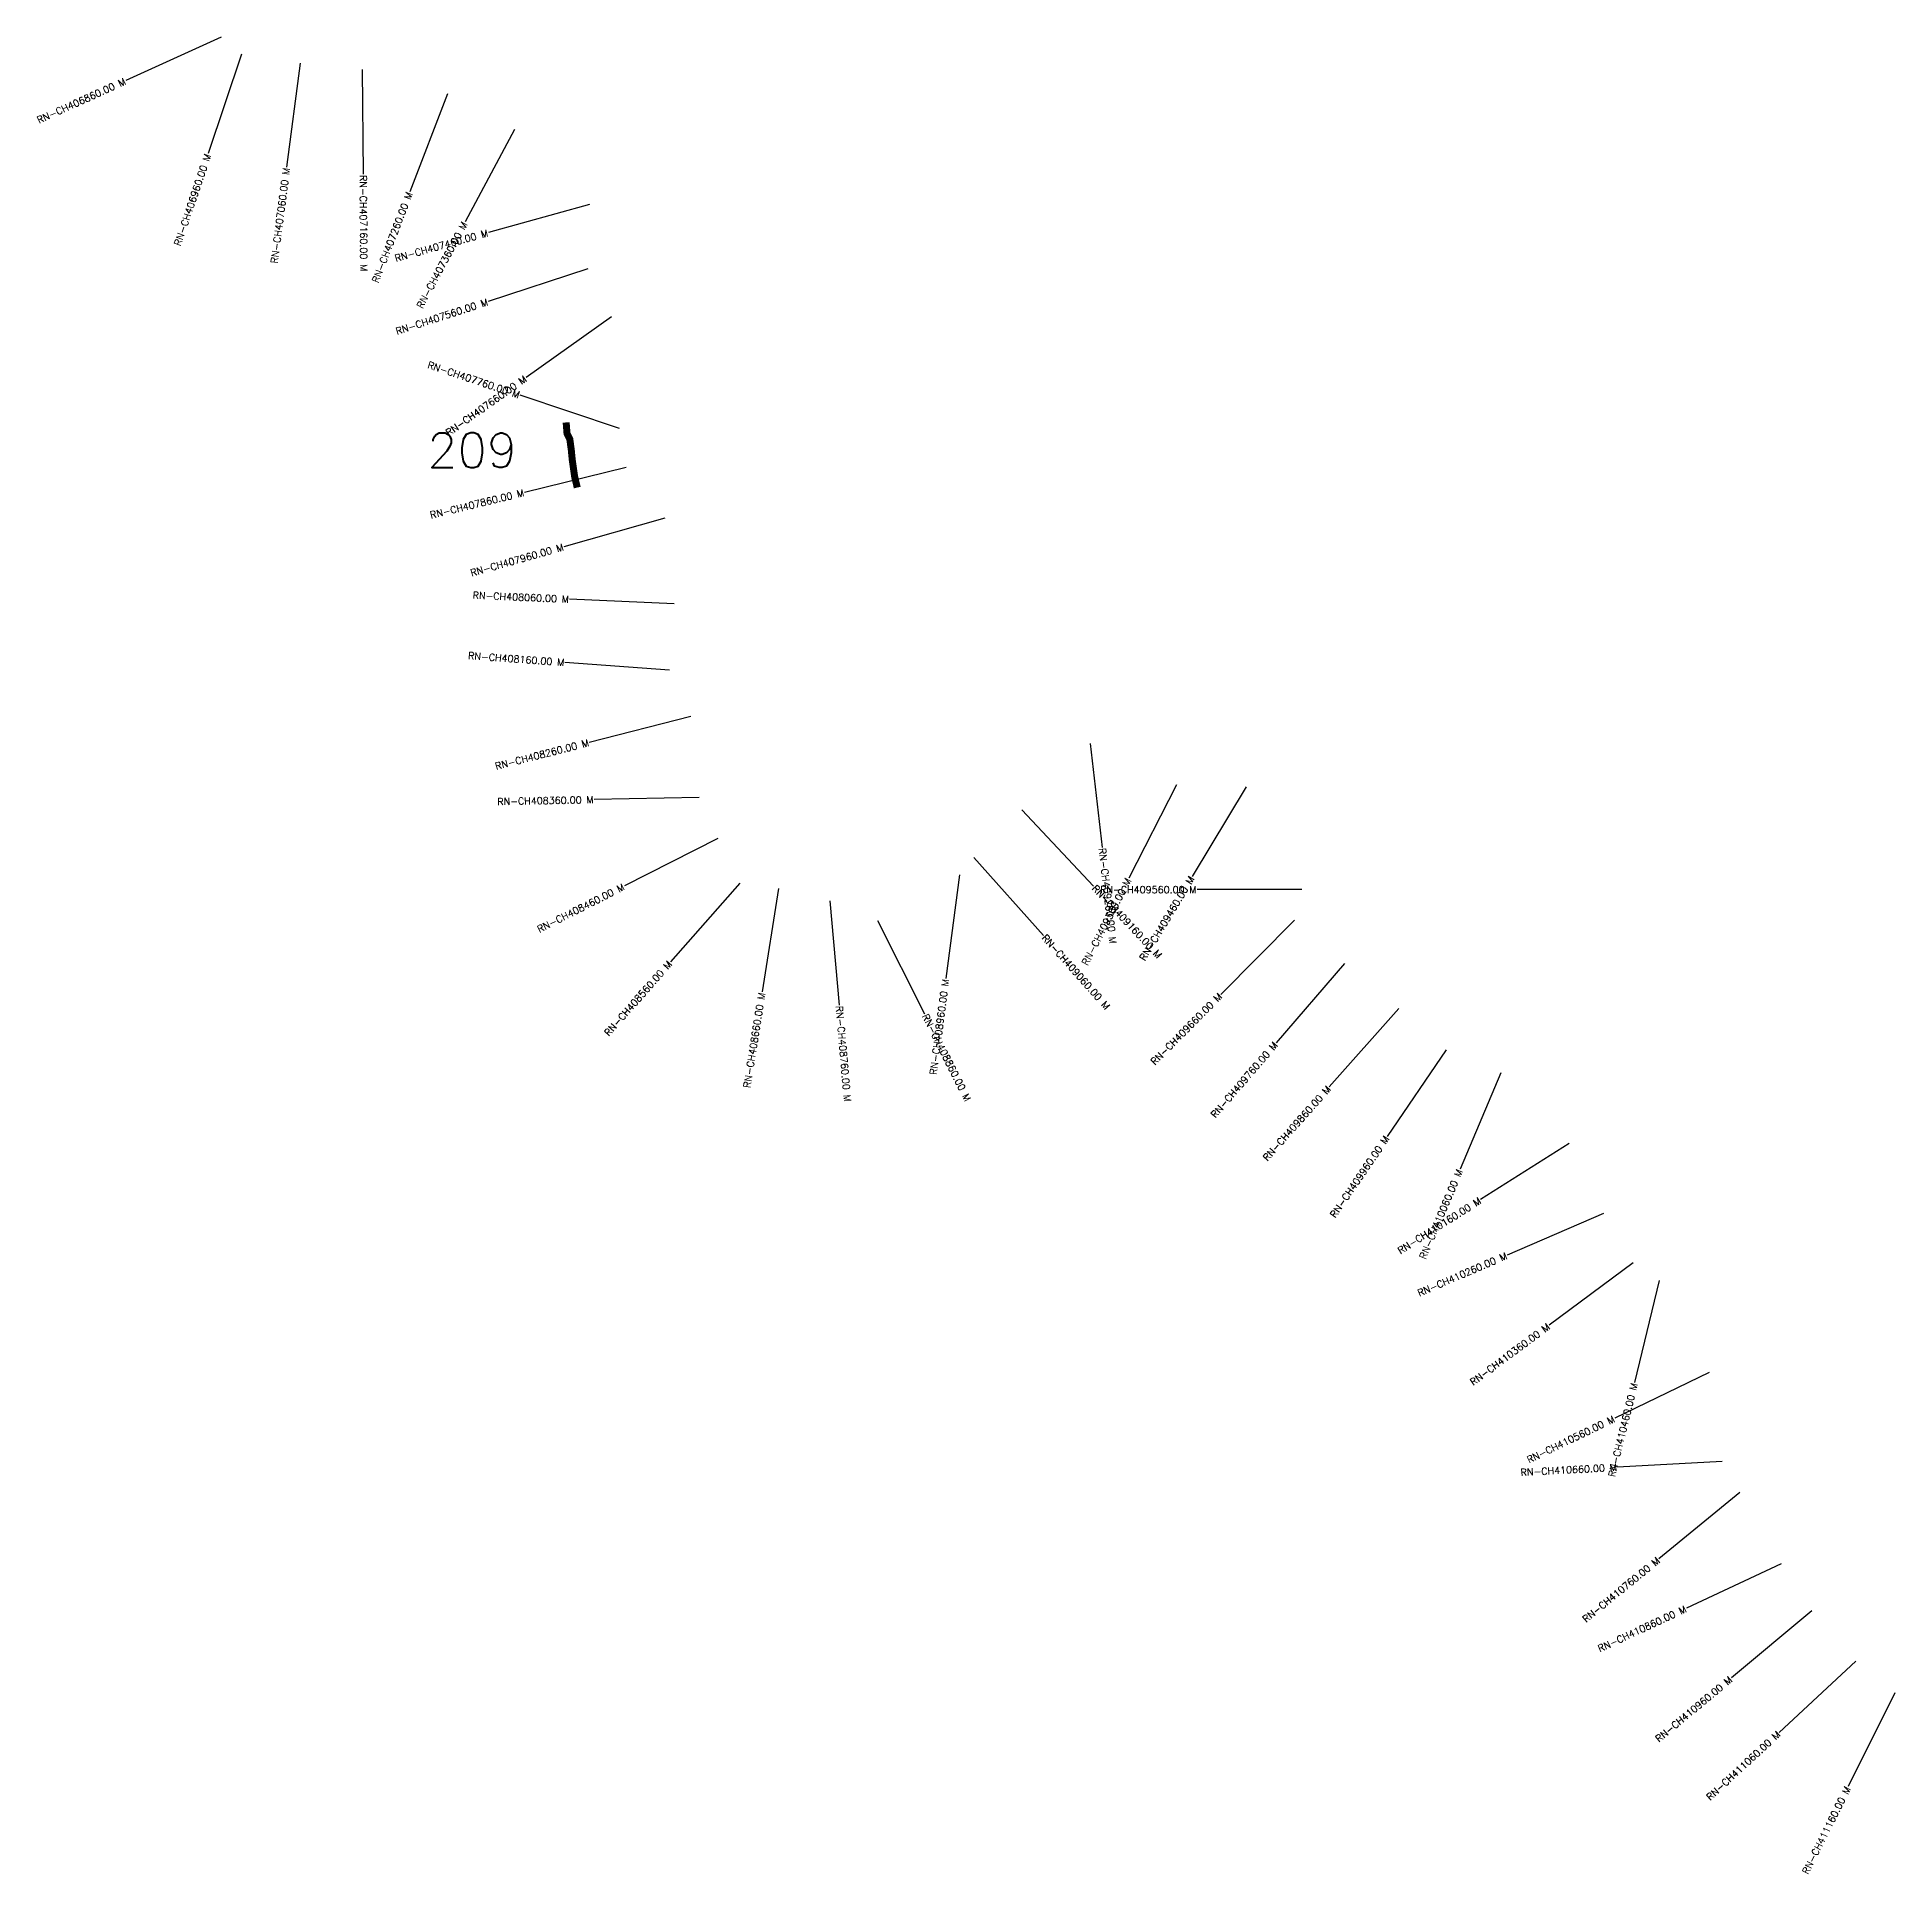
# Model space of a CAD drawing. Header units: metres. Extents: x 303225 to 310226, y 1935525 to 1940748.
# Drawn here: x 303225 to 305886, y 1937705 to 1940336 of the extents above; entities that cross this region are included whole.
import ezdxf
from ezdxf.enums import TextEntityAlignment as Align

# ---------------------------------------------------------------- set-up
doc = ezdxf.new("R2010")
doc.units = ezdxf.units.M
for name, color, linetype in [('ARTIFICIALLY PROTECTED', 4, 'Continuous'), ('CS', 134, 'Continuous'), ('CSMark', 6, 'Continuous')]:
    doc.layers.add(name, color=color, linetype=linetype)
doc.styles.get("Standard").update_dxf_attribs({"font": 'simplex.shx'})

msp = doc.modelspace()

# ---------------------------------------------------------------- linework, layer by layer
at = {"layer": 'ARTIFICIALLY PROTECTED', "const_width": 10, "flags": 128}
msp.add_lwpolyline([(303982.5, 1939784), (303983.7, 1939768.3), (303987.7, 1939760.2), (303989.8, 1939745.1), (303991.2, 1939730.4), (303994.7, 1939706.1), (303998.4, 1939690.7)], dxfattribs=at)
at = {"layer": 'CS'}
for p, q in [((303488.3, 1940336), (303351.7, 1940273.9)), ((303517.4, 1940311.5), (303469.6, 1940169.3)), ((303601.4, 1940298.5), (303582, 1940149.8)), ((303690.5, 1940289.5), (303691.6, 1940139.5)), ((303812.4, 1940254.6), (303758.6, 1940114.6)), ((303908.3, 1940203.6), (303837.7, 1940071.3)), ((304015.7, 1940096.3), (303871.2, 1940056)), ((304013.5, 1940003.9), (303871, 1939957.3)), ((304047.4, 1939935.3), (303925, 1939848.4)), ((304058.7, 1939775.4), (303916.4, 1939822.9)), ((304068.7, 1939719.3), (303922.9, 1939683.8)), ((304123.7, 1939646.8), (303979.3, 1939605.9)), ((304123.7, 1939646.8), (303979.3, 1939605.9)), ((304137.4, 1939524.1), (303987.5, 1939530.6)), ((304137.4, 1939524.1), (303987.5, 1939530.6)), ((304130.3, 1939429), (303980.7, 1939440)), ((304130.3, 1939429), (303980.7, 1939440)), ((304160.9, 1939362.8), (304015.6, 1939325.6)), ((304160.9, 1939362.8), (304015.6, 1939325.6)), ((304733.3, 1939324.2), (304750.3, 1939175.2)), ((304733.3, 1939324.2), (304750.3, 1939175.2)), ((304172.8, 1939246.7), (304022.8, 1939243.6)), ((304172.8, 1939246.7), (304022.8, 1939243.6)), ((304856.8, 1939264.6), (304788.4, 1939131.1)), ((304856.8, 1939264.6), (304788.4, 1939131.1)), ((304956.7, 1939261.9), (304879.2, 1939133.4)), ((304956.7, 1939261.9), (304879.2, 1939133.4)), ((304635.1, 1939229.1), (304737.9, 1939119.8)), ((304635.1, 1939229.1), (304737.9, 1939119.8)), ((304199.7, 1939187.8), (304065.9, 1939120)), ((304199.7, 1939187.8), (304065.9, 1939120)), ((304566.5, 1939160.9), (304666.3, 1939048.9)), ((304566.5, 1939160.9), (304666.3, 1939048.9)), ((304545.9, 1939136), (304526.3, 1938987.3)), ((304545.9, 1939136), (304526.3, 1938987.3)), ((304231.1, 1939123.9), (304131.8, 1939011.4)), ((304231.1, 1939123.9), (304131.8, 1939011.4)), ((304286.7, 1939116.2), (304263.1, 1938968.1)), ((304286.7, 1939116.2), (304263.1, 1938968.1)), ((305036.5, 1939114.7), (304886.5, 1939114.7)), ((305036.5, 1939114.7), (304886.5, 1939114.7)), ((304360.4, 1939098.6), (304373.5, 1938949.1)), ((304360.4, 1939098.6), (304373.5, 1938949.1)), ((304428.5, 1939070.6), (304495.9, 1938936.5)), ((304428.5, 1939070.6), (304495.9, 1938936.5)), ((305026.1, 1939071), (304920.3, 1938964.6)), ((305026.1, 1939071), (304920.3, 1938964.6)), ((305097.4, 1939009), (304999.5, 1938895.3)), ((305097.4, 1939009), (304999.5, 1938895.3)), ((305175.2, 1938944.4), (305075.6, 1938832.3)), ((305175.2, 1938944.4), (305075.6, 1938832.3)), ((305243.3, 1938884.9), (305158.6, 1938761.1)), ((305243.3, 1938884.9), (305158.6, 1938761.1)), ((305321.3, 1938852.4), (305263, 1938714.2)), ((305321.3, 1938852.4), (305263, 1938714.2)), ((305419.3, 1938750.8), (305292.5, 1938670.6)), ((305419.3, 1938750.8), (305292.5, 1938670.6)), ((305468.3, 1938650.5), (305330.5, 1938591.1)), ((305468.3, 1938650.5), (305330.5, 1938591.1)), ((305511, 1938580.1), (305390.6, 1938490.6)), ((305511, 1938580.1), (305390.6, 1938490.6)), ((305548.4, 1938554.5), (305512.9, 1938408.7)), ((305548.4, 1938554.5), (305512.9, 1938408.7)), ((305619.7, 1938422.8), (305484.7, 1938357.5)), ((305619.7, 1938422.8), (305484.7, 1938357.5)), ((305638.4, 1938295.2), (305488.6, 1938287.1)), ((305638.4, 1938295.2), (305488.6, 1938287.1)), ((305664, 1938250.9), (305548, 1938155.9)), ((305664, 1938250.9), (305548, 1938155.9)), ((305723.2, 1938148.5), (305587.2, 1938085.2)), ((305723.2, 1938148.5), (305587.2, 1938085.2)), ((305766.9, 1938081.4), (305651.7, 1937985.3)), ((305766.9, 1938081.4), (305651.7, 1937985.3)), ((305830.2, 1938009.1), (305720.2, 1937907.2)), ((305830.2, 1938009.1), (305720.2, 1937907.2)), ((305885.9, 1937964), (305819, 1937829.7)), ((305885.9, 1937964), (305819, 1937829.7))]:
    msp.add_line(p, q, dxfattribs=at)

# ---------------------------------------------------------------- texts
at = {"insert": (303783.6, 1939769.2), "char_height": 50, "attachment_point": 1}
msp.add_mtext_dynamic_manual_height_columns('209', width=84.374, gutter_width=1, heights=[74.2], dxfattribs=at)
at = {"layer": 'CSMark'}
for s, rotation, p in [('RN-CH406860.00 M', 24.4482, (303350.8, 1940273.5)), ('RN-CH406960.00 M', 71.4429, (303469.3, 1940168.4)), ('RN-CH407060.00 M', 82.5756, (303581.9, 1940148.8)), ('RN-CH407260.00 M', 68.971, (303758.2, 1940113.6)), ('RN-CH407360.00 M', 61.9134, (303837.2, 1940070.4)), ('RN-CH407460.00 M', 15.5647, (303870.3, 1940055.8)), ('RN-CH407560.00 M', 18.0937, (303870, 1939957)), ('RN-CH407760.00 M', 341.553, (303915.5, 1939823.2)), ('RN-CH407660.00 M', 35.365, (303924.2, 1939847.9)), ('RN-CH407860.00 M', 13.6801, (303921.9, 1939683.6)), ('RN-CH407960.00 M', 15.8268, (303978.4, 1939605.7)), ('RN-CH407960.00 M', 15.8268, (303978.4, 1939605.7)), ('RN-CH408060.00 M', 357.5099, (303986.5, 1939530.6)), ('RN-CH408060.00 M', 357.5099, (303986.5, 1939530.6)), ('RN-CH408160.00 M', 355.8224, (303979.8, 1939440)), ('RN-CH408160.00 M', 355.8224, (303979.8, 1939440)), ('RN-CH408260.00 M', 14.3682, (304014.7, 1939325.4)), ('RN-CH408260.00 M', 14.3682, (304014.7, 1939325.4)), ('RN-CH408360.00 M', 1.1774, (304021.8, 1939243.6)), ('RN-CH408360.00 M', 1.1774, (304021.8, 1939243.6)), ('RN-CH409460.00 M', 58.9128, (304878.7, 1939132.6)), ('RN-CH409460.00 M', 58.9128, (304878.7, 1939132.6)), ('RN-CH408460.00 M', 26.8845, (304065.1, 1939119.5)), ('RN-CH408460.00 M', 26.8845, (304065.1, 1939119.5)), ('RN-CH409360.00 M', 62.8805, (304788, 1939130.2)), ('RN-CH409360.00 M', 62.8805, (304788, 1939130.2)), ('RN-CH408560.00 M', 48.5805, (304131.2, 1939010.6)), ('RN-CH408560.00 M', 48.5805, (304131.2, 1939010.6)), ('RN-CH408960.00 M', 82.4802, (304526.1, 1938986.3)), ('RN-CH408960.00 M', 82.4802, (304526.1, 1938986.3)), ('RN-CH408660.00 M', 80.952, (304262.9, 1938967.1)), ('RN-CH408660.00 M', 80.952, (304262.9, 1938967.1)), ('RN-CH409660.00 M', 45.152, (304919.6, 1938963.9)), ('RN-CH409660.00 M', 45.152, (304919.6, 1938963.9)), ('RN-CH409760.00 M', 49.2597, (304998.9, 1938894.5)), ('RN-CH409760.00 M', 49.2597, (304998.9, 1938894.5)), ('RN-CH409860.00 M', 48.4031, (305075, 1938831.5)), ('RN-CH409860.00 M', 48.4031, (305075, 1938831.5)), ('RN-CH409960.00 M', 55.6355, (305158.1, 1938760.3)), ('RN-CH409960.00 M', 55.6355, (305158.1, 1938760.3)), ('RN-CH410060.00 M', 67.1317, (305262.6, 1938713.3)), ('RN-CH410060.00 M', 67.1317, (305262.6, 1938713.3)), ('RN-CH410160.00 M', 32.2915, (305291.7, 1938670.1)), ('RN-CH410160.00 M', 32.2915, (305291.7, 1938670.1)), ('RN-CH410260.00 M', 23.318, (305329.6, 1938590.7)), ('RN-CH410260.00 M', 23.318, (305329.6, 1938590.7)), ('RN-CH410360.00 M', 36.647, (305389.8, 1938490)), ('RN-CH410360.00 M', 36.647, (305389.8, 1938490)), ('RN-CH410460.00 M', 76.3017, (305512.7, 1938407.7)), ('RN-CH410460.00 M', 76.3017, (305512.7, 1938407.7)), ('RN-CH410560.00 M', 25.8187, (305483.8, 1938357.1)), ('RN-CH410560.00 M', 25.8187, (305483.8, 1938357.1)), ('RN-CH410660.00 M', 3.0826, (305487.6, 1938287.1)), ('RN-CH410660.00 M', 3.0826, (305487.6, 1938287.1)), ('RN-CH410760.00 M', 39.3133, (305547.2, 1938155.3)), ('RN-CH410760.00 M', 39.3133, (305547.2, 1938155.3)), ('RN-CH410860.00 M', 24.9682, (305586.3, 1938084.8)), ('RN-CH410860.00 M', 24.9682, (305586.3, 1938084.8)), ('RN-CH410960.00 M', 39.8233, (305650.9, 1937984.7)), ('RN-CH410960.00 M', 39.8233, (305650.9, 1937984.7)), ('RN-CH411060.00 M', 42.8243, (305719.4, 1937906.5)), ('RN-CH411060.00 M', 42.8243, (305719.4, 1937906.5)), ('RN-CH411160.00 M', 63.5251, (305818.6, 1937828.8)), ('RN-CH411160.00 M', 63.5251, (305818.6, 1937828.8))]:
    msp.add_text(s, height=10, rotation=rotation, dxfattribs=at).set_placement(p, align=Align.MIDDLE_RIGHT)
for s, rotation, p in [('RN-CH407160.00 M', 270.4313, (303691.7, 1940138.5)), ('RN-CH409260.00 M', 276.5087, (304750.4, 1939174.2)), ('RN-CH409260.00 M', 276.5087, (304750.4, 1939174.2)), ('RN-CH409160.00 M', 313.2467, (304738.6, 1939119.1)), ('RN-CH409160.00 M', 313.2467, (304738.6, 1939119.1)), ('RN-CH409060.00 M', 311.7117, (304666.9, 1939048.2)), ('RN-CH409060.00 M', 311.7117, (304666.9, 1939048.2)), ('RN-CH408760.00 M', 275.0389, (304373.6, 1938948.2)), ('RN-CH408760.00 M', 275.0389, (304373.6, 1938948.2)), ('RN-CH408860.00 M', 296.7008, (304496.4, 1938935.7)), ('RN-CH408860.00 M', 296.7008, (304496.4, 1938935.7))]:
    msp.add_text(s, height=10, rotation=rotation, dxfattribs=at).set_placement(p, align=Align.MIDDLE_LEFT)
msp.add_text('RN-CH409560.00 M', height=10, dxfattribs=at).set_placement((304885.5, 1939114.7), align=Align.MIDDLE_RIGHT)
msp.add_text('RN-CH409560.00 M', height=10, dxfattribs=at).set_placement((304885.5, 1939114.7), align=Align.MIDDLE_RIGHT)

doc.saveas('drawing.dxf')
